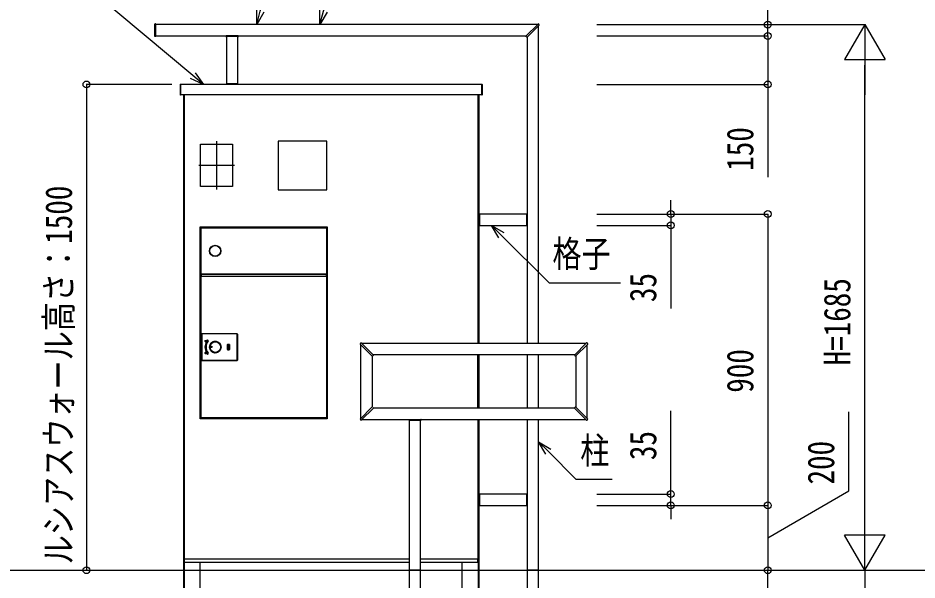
# Model space of a CAD drawing. Units: millimetres, scale not verified. Extents: x -10512 to 10512, y -7425 to 7425.
# Drawn here: x -41 to 2739, y -1455 to 280 of the extents above; entities that cross this region are included whole.
import ezdxf
from ezdxf.enums import TextEntityAlignment as Align

# ---------------------------------------------------------------- set-up
doc = ezdxf.new("R2010")
doc.units = ezdxf.units.MM
doc.header["$LTSCALE"] = 40
for name, color, linetype in [('0-4_YKK_13', 4, 'Continuous'), ('0-5_YKK_A1', 4, 'Continuous'), ('0-6_YKK_D', 6, 'Continuous')]:
    doc.layers.add(name, color=color, linetype=linetype)
doc.styles.add('ＭＳ ゴシック', font='')
doc.styles.get('ＭＳ ゴシック').set_extended_font_data('MS Gothic')

msp = doc.modelspace()

# ---------------------------------------------------------------- linework, layer by layer
at = {"layer": '0-4_YKK_13'}
for p, q in [((381.05, 260.72), (381.05, 225.28)), ((381.99, 261.72), (384.99, 261.91)), ((386.05, 225.09), (386.05, 260.91)), ((1529.89, 224.38), (1567.28, 261.77)), ((1533.43, 220.84), (1570.82, 258.23)), ((1567.28, 261.77), (1567.31, 261.79)), ((1567.66, 261.94), (1567.99, 261.94)), ((1570.82, 258.23), (1570.84, 258.26)), ((1570.99, 258.61), (1570.99, 258.94)), ((381.99, 224.28), (384.99, 224.09)), ((602.37, 224.53), (602.35, 224.23)), ((602.39, 223.47), (602.35, 224.17)), ((640.23, 225), (602.87, 225)), ((640.21, 223), (602.89, 223)), ((640.7, 223.47), (640.75, 224.17)), ((640.73, 224.53), (640.75, 224.23)), ((1531.22, 222.17), (1529.87, 223.69)), ((1531.22, 222.17), (1532.74, 220.82)), ((460.55, 74.47), (460.55, 43.53)), ((462.05, 43.5), (462.05, 74.5)), ((640.05, 75), (603.05, 75)), ((640.05, 77), (640.05, 75)), ((1393.05, 43.5), (1393.05, 74.5)), ((1394.55, 74.47), (1394.55, 43.53)), ((461.49, 42.53), (462.05, 42.5)), ((462.05, 42.5), (462.05, 43.5)), ((474.55, -1394), (474.55, 43)), ((1380.55, 43), (1380.55, -725)), ((1393.05, 42.5), (1393.05, 43.5)), ((1393.61, 42.53), (1393.05, 42.5)), ((1384.05, -361), (1384.05, -324)), ((1532.05, -361.16), (1532.05, -323.84)), ((1532.52, -323.34), (1533.22, -323.3)), ((1533.58, -323.32), (1533.28, -323.3)), ((1534.05, -361.18), (1534.05, -323.82)), ((1386.05, -361), (1384.05, -361)), ((522.55, -958), (522.55, -365)), ((522.55, -365), (915.55, -365)), ((524.05, -367.3), (524.05, -366.5)), ((524.05, -366.5), (524.55, -366.5)), ((524.05, -367.5), (524.05, -367.3)), ((524.55, -367.3), (524.05, -367.3)), ((524.05, -367.5), (524.05, -510.5)), ((524.85, -367.5), (524.05, -367.5)), ((524.55, -366.5), (524.85, -366.5)), ((524.55, -366.5), (524.55, -367.3)), ((524.55, -367.3), (524.85, -367.3)), ((524.85, -366.5), (913.25, -366.5)), ((524.85, -367.3), (524.85, -366.5)), ((524.85, -367.3), (524.85, -367.5)), ((524.85, -367.3), (913.25, -367.3)), ((524.85, -367.5), (524.85, -510.5)), ((913.25, -367.3), (913.25, -366.5)), ((913.55, -366.5), (913.25, -366.5)), ((913.25, -367.3), (913.25, -367.5)), ((913.55, -367.3), (913.25, -367.3)), ((914.05, -367.5), (913.25, -367.5)), ((913.25, -367.5), (913.25, -510.5)), ((913.55, -366.5), (914.05, -366.5)), ((913.55, -367.3), (913.55, -366.5)), ((914.05, -367.3), (914.05, -367.5)), ((1532.52, -361.65), (1533.22, -361.7)), ((1533.58, -361.68), (1533.28, -361.7)), ((524.55, -511.5), (524.05, -511.5)), ((524.05, -517.3), (524.05, -516.5)), ((524.05, -516.5), (524.55, -516.5)), ((524.55, -517.3), (524.05, -517.3)), ((524.05, -517.5), (524.05, -954.5)), ((524.85, -517.5), (524.05, -517.5)), ((524.55, -510.7), (524.85, -510.7)), ((524.55, -510.7), (524.55, -511.5)), ((524.55, -511.5), (524.85, -511.5)), ((524.55, -516.5), (524.85, -516.5)), ((524.55, -516.5), (524.55, -517.3)), ((524.55, -517.3), (524.85, -517.3)), ((524.85, -510.7), (524.85, -511.5)), ((913.25, -510.7), (524.85, -510.7)), ((524.85, -511.5), (524.85, -516.5)), ((913.25, -511.5), (524.85, -511.5)), ((524.85, -516.5), (913.25, -516.5)), ((524.85, -517.3), (524.85, -516.5)), ((524.85, -517.3), (524.85, -517.5)), ((524.85, -517.3), (913.25, -517.3)), ((524.85, -517.5), (524.85, -954.5)), ((525.65, -511.5), (525.65, -516.5)), ((525.75, -516.5), (525.75, -511.5)), ((912.35, -511.5), (912.35, -516.5)), ((912.45, -511.5), (912.45, -516.5)), ((913.25, -510.7), (913.25, -510.5)), ((913.25, -510.7), (913.25, -511.5)), ((913.55, -510.7), (913.25, -510.7)), ((913.25, -511.5), (913.25, -516.5)), ((913.55, -511.5), (913.25, -511.5)), ((913.25, -517.3), (913.25, -516.5)), ((913.55, -516.5), (913.25, -516.5)), ((913.25, -517.3), (913.25, -517.5)), ((913.55, -517.3), (913.25, -517.3)), ((914.05, -517.5), (913.25, -517.5)), ((913.25, -517.5), (913.25, -954.5)), ((913.55, -510.7), (914.05, -510.7)), ((913.55, -511.5), (913.55, -510.7)), ((914.05, -511.5), (913.55, -511.5)), ((913.55, -516.5), (914.05, -516.5)), ((913.55, -517.3), (913.55, -516.5)), ((914.05, -510.7), (914.05, -511.5)), ((529.04, -694), (636.06, -694)), ((529.04, -694), (529.27, -694.23)), ((635.83, -694.23), (636.06, -694)), ((635.83, -695.22), (635.83, -694.23)), ((527.05, -776.01), (527.05, -695.99)), ((527.28, -696.22), (527.05, -695.99)), ((527.28, -696.22), (528.27, -696.22)), ((527.28, -775.78), (527.28, -696.22)), ((528.27, -696.22), (528.27, -775.78)), ((635.83, -695.22), (529.27, -695.22)), ((538.15, -716.16), (544.94, -714.46)), ((538.24, -716.5), (538.15, -716.16)), ((545.03, -714.8), (538.24, -716.5)), ((538.76, -718.58), (538.84, -718.92)), ((538.84, -718.92), (542.81, -717.93)), ((538.84, -718.92), (538.92, -719.26)), ((542.77, -718.3), (538.92, -719.26)), ((543.42, -718.58), (543.13, -718.39)), ((545.03, -714.8), (544.94, -714.46)), ((545.11, -715.14), (545.03, -714.8)), ((546.81, -717.6), (546.54, -717.38)), ((547.08, -717.82), (546.81, -717.6)), ((636.83, -775.78), (636.83, -696.22)), ((638.05, -695.99), (637.82, -696.22)), ((638.05, -695.99), (638.05, -776.01)), ((607.25, -743.75), (607.25, -728.25)), ((607.55, -728.25), (607.25, -728.25)), ((607.55, -743.75), (607.25, -743.75)), ((607.55, -728.25), (607.55, -743.75)), ((612.55, -736), (607.55, -736)), ((608.05, -727.45), (612.05, -727.45)), ((608.05, -727.75), (608.05, -727.45)), ((612.05, -727.75), (608.05, -727.75)), ((608.05, -744.25), (612.05, -744.25)), ((608.05, -744.55), (608.05, -744.25)), ((612.05, -744.55), (608.05, -744.55)), ((612.05, -727.75), (612.05, -727.45)), ((612.05, -744.55), (612.05, -744.25)), ((612.55, -743.75), (612.55, -728.25)), ((612.85, -728.25), (612.55, -728.25)), ((612.85, -743.75), (612.55, -743.75)), ((612.85, -728.25), (612.85, -743.75)), ((1017.11, -726.39), (1017.11, -726.06)), ((1017.28, -726.77), (1017.26, -726.74)), ((1054.67, -764.16), (1017.28, -726.77)), ((1020.44, -723.06), (1020.11, -723.06)), ((1020.82, -723.23), (1020.79, -723.21)), ((1058.21, -760.62), (1020.82, -723.23)), ((1679.89, -760.62), (1717.28, -723.23)), ((1683.43, -764.16), (1720.82, -726.77)), ((1717.28, -723.23), (1717.31, -723.21)), ((1717.66, -723.06), (1717.99, -723.06)), ((1720.82, -726.77), (1720.84, -726.74)), ((1720.99, -726.39), (1720.99, -726.06)), ((527.05, -776.01), (527.28, -775.78)), ((527.28, -775.78), (528.27, -775.78)), ((529.27, -777.77), (529.04, -778)), ((636.06, -778), (529.04, -778)), ((529.27, -776.78), (635.83, -776.78)), ((529.27, -777.77), (529.27, -776.78)), ((635.83, -777.77), (529.27, -777.77)), ((538.15, -755.84), (538.24, -755.5)), ((544.94, -757.54), (538.15, -755.84)), ((538.24, -755.5), (545.03, -757.2)), ((538.84, -753.08), (538.76, -753.42)), ((538.92, -752.74), (538.84, -753.08)), ((542.81, -754.07), (538.84, -753.08)), ((538.92, -752.74), (542.77, -753.7)), ((543.42, -753.42), (543.13, -753.61)), ((544.94, -757.54), (545.03, -757.2)), ((545.03, -757.2), (545.11, -756.86)), ((546.81, -754.4), (546.54, -754.62)), ((547.08, -754.18), (546.81, -754.4)), ((635.83, -777.77), (635.83, -776.78)), ((636.06, -778), (635.83, -777.77)), ((636.83, -775.78), (637.82, -775.78)), ((637.82, -775.78), (638.05, -776.01)), ((1056.88, -762.83), (1055.36, -764.18)), ((1056.88, -762.83), (1058.23, -761.31)), ((1380.55, -925), (1380.55, -760)), ((1380.55, -760), (1380.55, -925)), ((1681.22, -762.83), (1679.87, -761.31)), ((1681.22, -762.83), (1682.74, -764.18)), ((1054.67, -920.84), (1017.28, -958.23)), ((1058.21, -924.38), (1020.82, -961.77)), ((1056.88, -922.17), (1055.36, -920.82)), ((1056.88, -922.17), (1058.23, -923.69)), ((1681.22, -922.17), (1679.87, -923.69)), ((1679.89, -924.38), (1717.28, -961.77)), ((1681.22, -922.17), (1682.74, -920.82)), ((1683.43, -920.84), (1720.82, -958.23)), ((524.55, -955.5), (524.05, -955.5)), ((524.55, -954.7), (524.85, -954.7)), ((524.55, -954.7), (524.55, -955.5)), ((524.55, -955.5), (524.85, -955.5)), ((524.85, -954.7), (524.85, -955.5)), ((913.25, -954.7), (524.85, -954.7)), ((913.25, -955.5), (524.85, -955.5)), ((525.65, -955.5), (525.65, -956.5)), ((525.65, -956.5), (535.15, -956.5)), ((535.75, -956.5), (535.15, -956.5)), ((535.65, -956), (535.65, -955.5)), ((535.75, -955.7), (535.65, -955.7)), ((535.75, -955.7), (535.75, -955.5)), ((904.85, -955.7), (535.75, -955.7)), ((904.85, -955.5), (904.85, -955.7)), ((904.85, -955.7), (904.85, -956.5)), ((904.95, -955.7), (904.85, -955.7)), ((905.45, -956.5), (904.85, -956.5)), ((904.95, -956), (904.95, -955.5)), ((912.45, -956.5), (905.45, -956.5)), ((912.45, -955.5), (912.45, -956.5)), ((913.25, -954.7), (913.25, -954.5)), ((913.25, -954.7), (913.25, -955.5)), ((913.55, -954.7), (913.25, -954.7)), ((913.55, -955.5), (913.25, -955.5)), ((913.55, -954.7), (914.05, -954.7)), ((913.55, -955.5), (913.55, -954.7)), ((914.05, -955.5), (913.55, -955.5)), ((914.05, -954.7), (914.05, -955.5)), ((1017.11, -958.61), (1017.11, -958.94)), ((1017.28, -958.23), (1017.26, -958.26)), ((1020.44, -961.94), (1020.11, -961.94)), ((1020.82, -961.77), (1020.79, -961.79)), ((1167.37, -960.47), (1167.35, -960.77)), ((1167.39, -961.53), (1167.35, -960.83)), ((1167.87, -960), (1205.23, -960)), ((1167.89, -962), (1205.21, -962)), ((1205.7, -961.53), (1205.75, -960.83)), ((1205.73, -960.47), (1205.75, -960.77)), ((1380.55, -960), (1380.55, -1394)), ((1717.28, -961.77), (1717.31, -961.79)), ((1717.66, -961.94), (1717.99, -961.94)), ((1720.82, -958.23), (1720.84, -958.26)), ((1720.99, -958.61), (1720.99, -958.94)), ((1384.05, -1226), (1384.05, -1189)), ((1532.05, -1226.16), (1532.05, -1188.84)), ((1532.52, -1188.34), (1533.22, -1188.3)), ((1533.58, -1188.32), (1533.28, -1188.3)), ((1534.05, -1226.18), (1534.05, -1188.82)), ((1386.05, -1226), (1384.05, -1226)), ((1532.52, -1226.65), (1533.22, -1226.7)), ((1533.58, -1226.68), (1533.28, -1226.7))]:
    msp.add_line(p, q, dxfattribs=at)
for points in [[(462.05, 74.5), (462.05, 75.5), (461.49, 75.46)], [(640.05, 77), (603.05, 77), (603.05, 75)], [(1393.05, 74.5), (1393.05, 75.5), (1393.61, 75.46)], [(1386.05, -361), (1386.05, -324), (1384.05, -324)], [(915.55, -365), (915.55, -958), (522.55, -958)], [(914.05, -367.5), (914.05, -510.5), (913.25, -510.5)], [(914.05, -366.5), (914.05, -367.3), (913.55, -367.3)], [(524.85, -510.7), (524.85, -510.5), (524.05, -510.5)], [(524.05, -511.5), (524.05, -510.7), (524.55, -510.7)], [(914.05, -517.5), (914.05, -954.5), (913.25, -954.5)], [(914.05, -516.5), (914.05, -517.3), (913.55, -517.3)], [(529.27, -695.22), (529.27, -694.23), (635.83, -694.23)], [(545.11, -715.14), (538.32, -716.84), (538.24, -716.5)], [(538.76, -718.58), (542.72, -717.59), (542.81, -717.93)], [(636.83, -696.22), (637.82, -696.22), (637.82, -775.78)], [(538.24, -755.5), (538.32, -755.16), (545.11, -756.86)], [(542.81, -754.07), (542.72, -754.41), (538.76, -753.42)], [(524.85, -954.7), (524.85, -954.5), (524.05, -954.5)], [(524.05, -955.5), (524.05, -954.7), (524.55, -954.7)], [(524.85, -955.5), (524.85, -956.5), (525.65, -956.5)], [(904.85, -956.5), (535.75, -956.5), (535.75, -955.7)], [(913.25, -955.5), (913.25, -956.5), (912.45, -956.5)], [(1386.05, -1226), (1386.05, -1189), (1384.05, -1189)]]:
    msp.add_lwpolyline(points, dxfattribs=at)
for points in [[(524.05, -109.45), (623.05, -109.45), (623.05, -240.45), (524.05, -240.45)], [(914.05, -100), (764.05, -100), (764.05, -250), (914.05, -250)]]:
    msp.add_lwpolyline(points, close=True, dxfattribs=at)
for centre, radius in [((569.05, -439), 17.5), ((569.05, -439), 16.5), ((569.55, -736), 17.65), ((569.55, -736), 17.26), ((569.55, -736), 16.26), ((557.56, -735.54), 2.1), ((557.56, -735.54), 1.75), ((557.56, -735.54), 1.45)]:
    msp.add_circle(centre, radius, dxfattribs=at)
for centre, radius, start, end in [((382.05, 260.72), 1, 93.5, 180), ((385.05, 260.91), 1, 0, 93.5), ((1567.66, 261.44), 0.5, 90, 135), ((1567.99, 258.94), 3, 0, 90), ((1570.49, 258.61), 0.5, 315, 0), ((382.05, 225.28), 1, 180, 266.5), ((385.05, 225.09), 1, 266.5, 0), ((602.85, 224.2), 0.5, 176.5, 183.5), ((602.87, 224.5), 0.5, 90, 176.5), ((602.89, 223.5), 0.5, 183.5, 270), ((640.21, 223.5), 0.5, 270, 356.5), ((640.23, 224.5), 0.5, 3.5, 90), ((640.25, 224.2), 0.5, 356.5, 3.5), ((1530.25, 224.02), 0.5, 135, 221.5), ((1533.07, 221.2), 0.5, 228.5, 315), ((461.55, 74.47), 1, 93.5, 180), ((1393.55, 74.47), 1, 0, 86.5), ((461.55, 43.53), 1, 180, 266.5), ((1393.55, 43.53), 1, 273.5, 0), ((1532.55, -323.84), 0.5, 93.5, 180), ((1533.25, -323.8), 0.5, 86.5, 93.5), ((1533.55, -323.82), 0.5, 0, 86.5), ((1532.55, -361.16), 0.5, 180, 266.5), ((1533.55, -361.18), 0.5, 273.5, 0), ((1533.25, -361.2), 0.5, 266.5, 273.5), ((538.54, -717.71), 1.6, 104, 284), ((538.54, -717.71), 1.25, 104, 284), ((569.55, -736), 32.1, 146.54178, 213.45822), ((538.54, -717.71), 0.9, 104, 284), ((569.55, -736), 31.75, 146.31167, 213.68833), ((569.55, -736), 31.4, 146.31167, 213.68833), ((569.55, -736), 29.6, 141.02124, 218.97876), ((569.55, -736), 29.25, 141.02124, 218.97876), ((569.55, -736), 28.9, 141.02124, 218.97876), ((542.88, -718.22), 0.65, 326.31167, 104), ((734.83, -739), 193.18, 173.73842, 173.84904), ((526.05, -788.98), 72.63, 76.39911, 76.69317), ((542.88, -718.22), 0.3, 326.31167, 104), ((545.45, -716.5), 2.1, 321.02124, 104), ((545.45, -716.5), 1.75, 321.02124, 104), ((545.45, -716.5), 1.4, 321.02124, 104), ((569.55, -736), 17.5, 261.3012, 252.58496), ((569.53, -736), 17.47, 89.33006, 266.2917), ((569.57, -736), 17.3, 89.68338, 265.93838), ((568.86, -730.4), 11.91, 85.77699, 122.36782), ((569.54, -735.84), 17.14, 89.59667, 97.07901), ((591.32, -743.7), 33.07, 130.44826, 130.90575), ((569.55, -736), 17.47, 88.97206, 89.38801), ((608.05, -728.25), 0.8, 90, 180), ((608.05, -743.75), 0.8, 180, 270), ((608.05, -728.25), 0.5, 90, 180), ((608.05, -743.75), 0.5, 180, 270), ((612.05, -728.25), 0.8, 0, 90), ((612.05, -728.25), 0.5, 0, 90), ((612.05, -743.75), 0.5, 270, 0), ((612.05, -743.75), 0.8, 270, 0), ((1020.11, -726.06), 3, 90, 180), ((1017.61, -726.39), 0.5, 180, 225), ((1020.44, -723.56), 0.5, 45, 90), ((1717.66, -723.56), 0.5, 90, 135), ((1717.99, -726.06), 3, 0, 90), ((1720.49, -726.39), 0.5, 315, 0), ((538.54, -754.29), 1.6, 76, 256), ((538.54, -754.29), 1.25, 76, 256), ((538.54, -754.29), 0.9, 76, 256), ((542.88, -753.78), 0.65, 256, 33.68833), ((526.05, -683.03), 72.62, 283.30682, 283.6009), ((734.83, -733), 193.18, 186.15096, 186.26158), ((542.88, -753.78), 0.3, 256, 33.68833), ((545.45, -755.5), 2.1, 256, 38.97876), ((545.45, -755.5), 1.75, 256, 38.97876), ((545.45, -755.5), 1.4, 256, 38.97876), ((568.37, -741.64), 11.79, 235.95589, 270.16869), ((569.3, -738.05), 15.24, 257.9457, 266.3906), ((591.84, -729.99), 33.07, 224.71601, 225.17349), ((569.55, -736), 17.47, 266.23375, 266.6497), ((1055.02, -763.8), 0.5, 225, 311.5), ((1057.85, -760.98), 0.5, 318.5, 45), ((1680.25, -760.98), 0.5, 135, 221.5), ((1683.07, -763.8), 0.5, 228.5, 315), ((1055.02, -921.2), 0.5, 48.5, 135), ((1057.85, -924.02), 0.5, 315, 41.5), ((1680.25, -924.02), 0.5, 138.5, 225), ((1683.07, -921.2), 0.5, 45, 131.5), ((535.15, -956), 0.5, 270, 0), ((905.45, -956), 0.5, 180, 270), ((1017.61, -958.61), 0.5, 135, 180), ((1020.11, -958.94), 3, 180, 270), ((1020.44, -961.44), 0.5, 270, 315), ((1167.85, -960.8), 0.5, 176.5, 183.5), ((1167.87, -960.5), 0.5, 90, 176.5), ((1167.89, -961.5), 0.5, 183.5, 270), ((1205.21, -961.5), 0.5, 270, 356.5), ((1205.23, -960.5), 0.5, 3.5, 90), ((1205.25, -960.8), 0.5, 356.5, 3.5), ((1717.66, -961.44), 0.5, 225, 270), ((1717.99, -958.94), 3, 270, 0), ((1720.49, -958.61), 0.5, 0, 45), ((1532.55, -1188.84), 0.5, 93.5, 180), ((1533.25, -1188.8), 0.5, 86.5, 93.5), ((1533.55, -1188.82), 0.5, 0, 86.5), ((1532.55, -1226.16), 0.5, 180, 266.5), ((1533.25, -1226.2), 0.5, 266.5, 273.5), ((1533.55, -1226.18), 0.5, 273.5, 0)]:
    msp.add_arc(centre, radius, start, end, dxfattribs=at)
for centre, major_axis, ratio, start_param, end_param in [((529.06, -696.01), (1.43, -1.43), 0.992433, 2.3599926, 3.9231927), ((529.28, -696.23), (1.41, -1.41), 0.999971, 2.3599926, 3.9231927), ((635.82, -696.23), (1.41, 1.41), 0.999971, 5.5015852, 7.0647854), ((636.04, -696.01), (-1.43, -1.43), 0.992433, 2.3599926, 3.9231927), ((529.28, -696.23), (0.713, -0.713), 0.992433, 2.3599926, 3.9231927), ((635.82, -696.23), (-0.713, -0.713), 0.992433, 2.3599926, 3.9231927), ((529.06, -775.99), (1.43, 1.43), 0.992433, 2.3599926, 3.9231927), ((529.28, -775.77), (1.41, 1.41), 0.999971, 2.3599926, 3.9231927), ((529.28, -775.77), (0.713, 0.713), 0.992433, 2.3599926, 3.9231927), ((635.82, -775.77), (-0.713, 0.713), 0.992433, 2.3599926, 3.9231927), ((635.82, -775.77), (1.41, -1.41), 0.999971, 5.5015852, 7.0647854), ((636.04, -775.99), (-1.43, 1.43), 0.992433, 2.3599926, 3.9231927)]:
    msp.add_ellipse(centre, major_axis=major_axis, ratio=ratio, start_param=start_param, end_param=end_param, dxfattribs=at)
at = {"layer": '0-5_YKK_A1'}
for p, q in [((1565.51, 260), (386.05, 260)), ((1569.05, -725), (1569.05, 256.46)), ((386.05, 225), (1530.51, 225)), ((639.05, 77), (639.05, 223)), ((1534.05, 221.46), (1534.05, -725)), ((1393.05, 75), (462.05, 75)), ((462.05, 75), (462.05, 43)), ((1393.05, 75), (1393.05, 43)), ((1393.05, 43), (462.05, 43)), ((1381.55, 43), (1381.55, -725)), ((1384.05, 43), (1384.05, -725)), ((573.55, -100.43), (573.55, -249.47)), ((628.75, -174.95), (518.35, -174.95)), ((1386.05, -360), (1532.05, -360)), ((1019.05, -956.46), (1019.05, -728.54)), ((1715.51, -725), (1022.59, -725)), ((1719.05, -956.46), (1719.05, -728.54)), ((1054.05, -763.54), (1054.05, -921.46)), ((1680.51, -760), (1058.32, -760)), ((1381.55, -760), (1381.55, -925)), ((1384.05, -760), (1384.05, -925)), ((1534.05, -760), (1534.05, -925)), ((1569.05, -925), (1569.05, -760)), ((1684.05, -763.54), (1684.05, -921.46)), ((1680.51, -925), (1057.59, -925)), ((1022.59, -960), (1715.51, -960)), ((1169.05, -962), (1169.05, -1425)), ((1204.05, -1425), (1204.05, -962)), ((1534.05, -960), (1534.05, -1425)), ((1569.05, -1425), (1569.05, -960)), ((1386.05, -1225), (1532.05, -1225)), ((474.49, -1390), (1169.05, -1390)), ((474.49, -1400), (1169.05, -1400)), ((474.55, -1400), (474.55, -1390)), ((1204.05, -1390), (1380.55, -1390)), ((1204.05, -1400), (1380.55, -1400)), ((1380.55, -1400), (1380.55, -1390)), ((-253.3, -1425), (4397.06, -1425)), ((1534.05, -1425), (1569.05, -1425))]:
    msp.add_line(p, q, dxfattribs=at)
for points in [[(604.05, 223), (604.05, 77), (639.05, 77)], [(471.05, 43), (471.05, -1425), (471.05, -1525)], [(473.55, 43), (473.55, -1425), (473.55, -1525)], [(1532.05, -325), (1386.05, -325), (1386.05, -360)], [(1381.55, -960), (1381.55, -1425), (1381.55, -1525)], [(1384.05, -960), (1384.05, -1425), (1384.05, -1525)], [(1532.05, -1190), (1386.05, -1190), (1386.05, -1225)], [(522.55, -1875), (522.55, -1425), (522.55, -1400)], [(1332.55, -1875), (1332.55, -1425), (1332.55, -1400)]]:
    msp.add_lwpolyline(points, dxfattribs=at)
for points in [[(1169.05, -1425), (1169.05, -1875), (1204.05, -1875), (1204.05, -1425)], [(1534.05, -1425), (1534.05, -1875), (1569.05, -1875), (1569.05, -1425)]]:
    msp.add_lwpolyline(points, close=True, dxfattribs=at)
at = {"layer": '0-6_YKK_D'}
for p, q in [((2277.55, 260), (2277.55, 517)), ((1749.05, 260), (2278.55, 260)), ((1749.05, 260), (2578.55, 260)), ((2277.55, 225), (2277.55, 260)), ((2577.55, 260), (2515.05, 151.75)), ((2577.55, 260), (2640.05, 151.75)), ((2577.55, 260), (2577.55, 43.49)), ((1749.05, 225), (2278.55, 225)), ((1749.05, 225), (2278.55, 225)), ((2277.55, 225), (2277.55, 182.5)), ((2515.05, 151.75), (2640.05, 151.75)), ((2577.55, -1300), (2577.55, 135)), ((435.14, 75), (170.05, 75)), ((171.05, 75), (171.05, -1425)), ((1749.05, 75), (2278.55, 75)), ((1977.55, -325), (1977.55, -282.5)), ((1749.05, -325), (1978.55, -325)), ((1749.05, -325), (2278.55, -325)), ((1977.55, -325), (1977.55, -360)), ((2277.55, -325), (2277.55, -1225)), ((1749.05, -360), (1978.55, -360)), ((1977.55, -360), (1977.55, -617)), ((1977.55, -1190), (1977.55, -933)), ((1749.05, -1190), (1978.55, -1190)), ((1977.55, -1225), (1977.55, -1190)), ((2577.55, -1425), (2577.55, -1208.49)), ((1749.05, -1225), (1978.55, -1225)), ((1749.05, -1225), (2278.55, -1225)), ((1749.05, -1225), (2278.55, -1225)), ((1977.55, -1225), (1977.55, -1267.5)), ((2277.55, -1225), (2277.55, -1425)), ((2577.55, -1425), (2515.05, -1316.75)), ((2640.05, -1316.75), (2515.05, -1316.75)), ((2577.55, -1425), (2640.05, -1316.75)), ((2277.55, -1525), (2277.55, -1425)), ((2577.55, -1425), (2577.55, -1875))]:
    msp.add_line(p, q, dxfattribs=at)
for points in [[(697.6, 260), (708.6, 301.05), (860.81, 869.13), (1800.2, 869.13)], [(892.92, 260), (903.92, 301.05), (973.3, 560), (1186.31, 560)], [(532.61, 75), (500.05, 102.32), (192.96, 360), (-817.49, 360)], [(719.6, 298.1), (697.6, 260), (697.6, 304)], [(914.92, 298.1), (892.92, 260), (892.92, 304)], [(2277.55, 225), (2277.55, 75), (2277.55, -211.5)], [(507.37, 111.04), (532.61, 75), (492.73, 93.59)], [(1445.49, -398.1), (1423.49, -360), (1461.59, -382)], [(1423.49, -360), (1453.54, -390.05), (1601.57, -538.08), (1822.52, -538.08)], [(2277.55, -1325), (2527.55, -1180.37), (2527.55, -936.37)], [(1591.05, -1066.99), (1569.05, -1028.89), (1607.15, -1050.89)], [(1569.05, -1028.89), (1599.1, -1058.94), (1683.6, -1143.44), (1796, -1143.44)]]:
    msp.add_lwpolyline(points, dxfattribs=at)
for centre in [(2277.55, 260), (2277.55, 225), (2277.55, 225), (171.05, 75), (2277.55, 75), (1977.55, -325), (2277.55, -325), (1977.55, -360), (1977.55, -1190), (1977.55, -1225), (2277.55, -1225), (2277.55, -1225), (171.05, -1425), (2277.55, -1425), (2277.55, -1425)]:
    msp.add_circle(centre, 10.62, dxfattribs=at)

# ---------------------------------------------------------------- texts
at = {"layer": '0-6_YKK_D', "style": 'ＭＳ ゴシック', "width": 0.8}
for s, p in [('150', (2257.55, -191.5)), ('ルシアスウォール高さ：1500', (151.05, -1407)), ('35', (1957.55, -597)), ('H=1685', (2557.55, -792.5)), ('900', (2257.55, -877)), ('35', (1957.55, -1085)), ('200', (2507.55, -1160.37))]:
    msp.add_text(s, height=82.48, rotation=90, dxfattribs=at).set_placement(p, align=Align.BOTTOM_LEFT)
for s, p in [('格子', (1611.63, -513.72)), ('柱', (1697.75, -1121.49))]:
    msp.add_text(s, height=82.48, dxfattribs=at).set_placement(p, align=Align.BOTTOM_LEFT)

doc.saveas('drawing.dxf')
